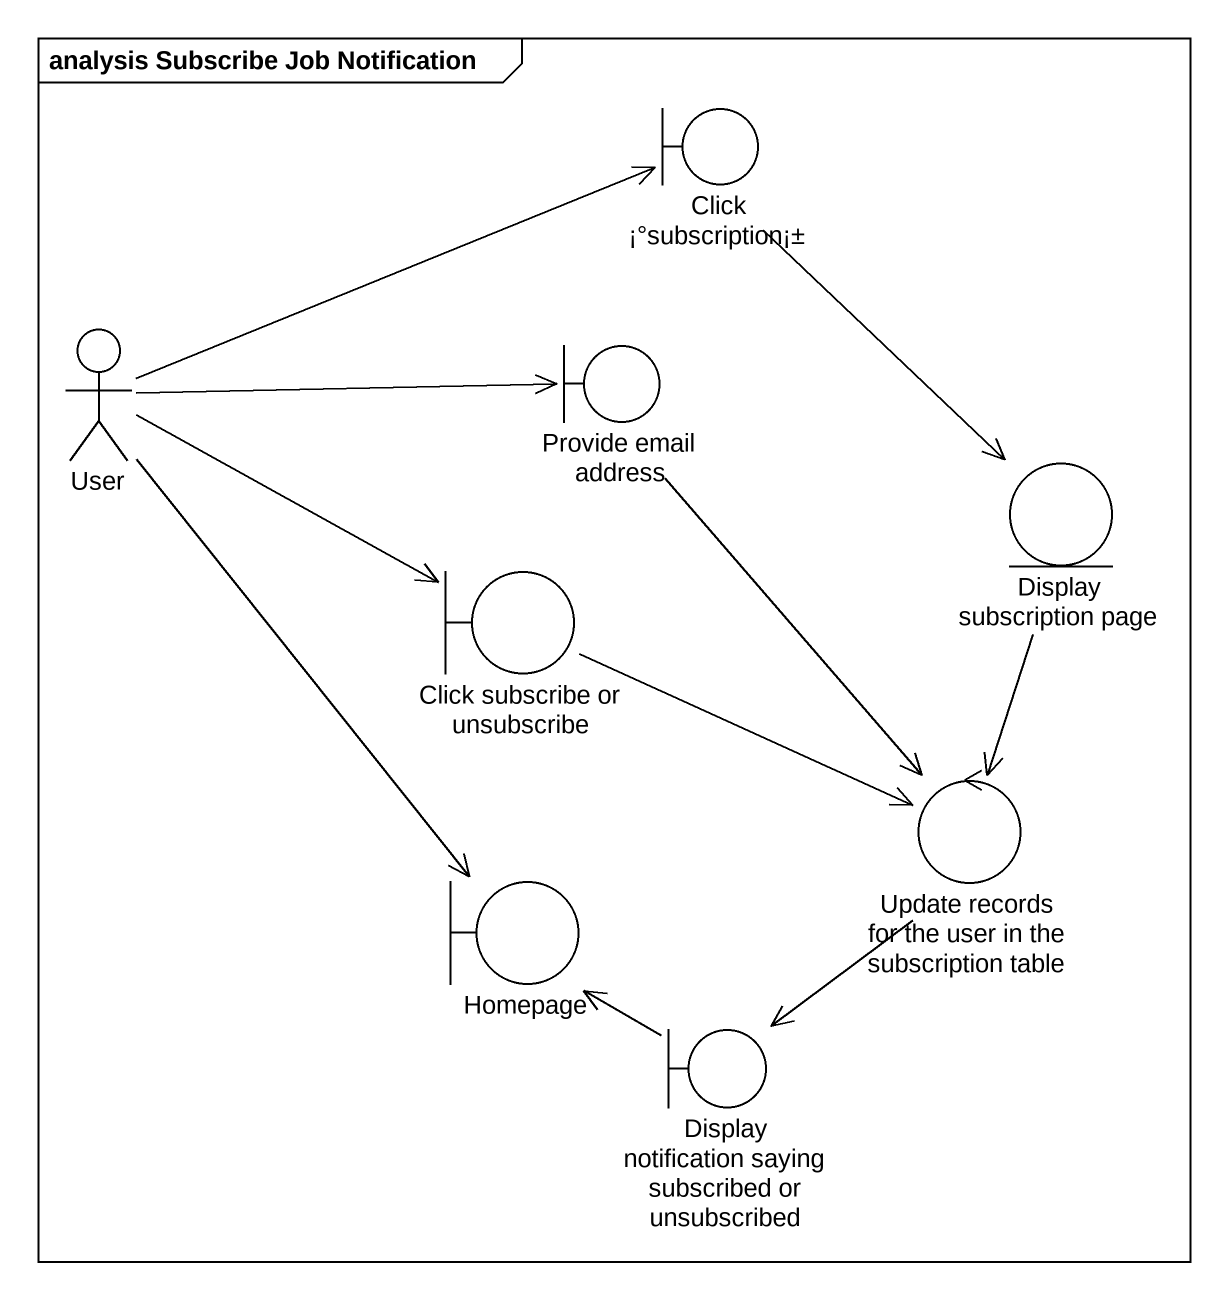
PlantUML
@startuml
mainframe analysis Subscribe Job Notification
boundary "Click ¡°subscription¡±" as Click_subscription
actor User
boundary "Provide email address" as Provide_email_address
entity "Display subscription page" as Display_subscription_page
boundary "Click subscribe or unsubscribe" as Click_subscribe_or
control "Update records for the user in the subscription table" as Update_records_for_the_user
boundary Homepage
boundary "Display notification saying subscribed or unsubscribed" as Display_notification_saying
Click_subscription --> Display_subscription_page
User -right-> Click_subscription
User -right-> Provide_email_address
User -right-> Click_subscribe_or
User --> Homepage
Provide_email_address --> Update_records_for_the_user
Display_subscription_page --> Update_records_for_the_user
Click_subscribe_or -right-> Update_records_for_the_user
Update_records_for_the_user --> Display_notification_saying
Display_notification_saying -up-> Homepage
@enduml
